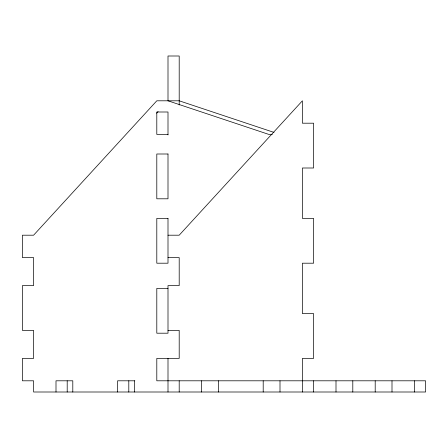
<?xml version="1.0" encoding="UTF-8"?>
<svg xmlns="http://www.w3.org/2000/svg" width="448" height="448" viewBox="0 0 448 448"><rect width="100%" height="100%" fill="white"/><g stroke="black" fill="none" stroke-linecap="round" stroke-linejoin="round"><path stroke-width="0.67" d="M156.671 113.159L158.088 111.614M168 134.4L156.8 134.4L156.8 112L168 112L168 134.915M272.3 134.4L268.8 134.4L168 100.8L168 56L179.2 56L179.2 105M168 235.2L179.2 235.2L302.4 100.8L302.4 123.2L313.6 123.2L313.6 168L302.4 168L302.4 218.4L313.6 218.4L313.6 263.2L302.4 263.2L302.4 313.6L313.6 313.6L313.6 358.4L302.4 358.4L302.4 392M168 257.6L179.2 257.6L179.2 285.6L168 285.6L168 333.2L156.8 333.2L156.8 288.4L168 288.4M168 330.4L179.2 330.4L179.2 358.4L156.8 358.4L156.8 380.8L425.6 380.8L425.6 392L33.6 392L33.6 380.8L22.4 380.8L22.4 358.4L33.6 358.4L33.6 330.4L22.4 330.4L22.4 285.6L33.6 285.6L33.6 257.6L22.4 257.6L22.4 235.2L33.6 235.2L156.8 100.8L179.2 100.8L274.03 132.412M134.848 380.8L117.6 380.8L117.6 392M414.4 380.8L414.4 392M392 380.8L392 392M375.2 380.8L375.2 392M352.8 380.8L352.8 392M336 380.8L336 392M313.6 380.8L313.6 392M280 380.8L280 392M263.2 380.8L263.2 392M218.4 380.8L218.4 392M201.6 380.8L201.6 392M179.2 380.8L179.2 392M168 358.4L168 392M134.4 380.8L134.4 392M128.8 380.8L128.8 392M72.8 392L72.8 380.8L56 380.8L56 392M67.2 380.8L67.2 392M168 154L156.8 154L156.8 198.8L168 198.8L168 154M168 218.4L156.8 218.4L156.8 263.2L168 263.2L168 218.4"/></g></svg>
